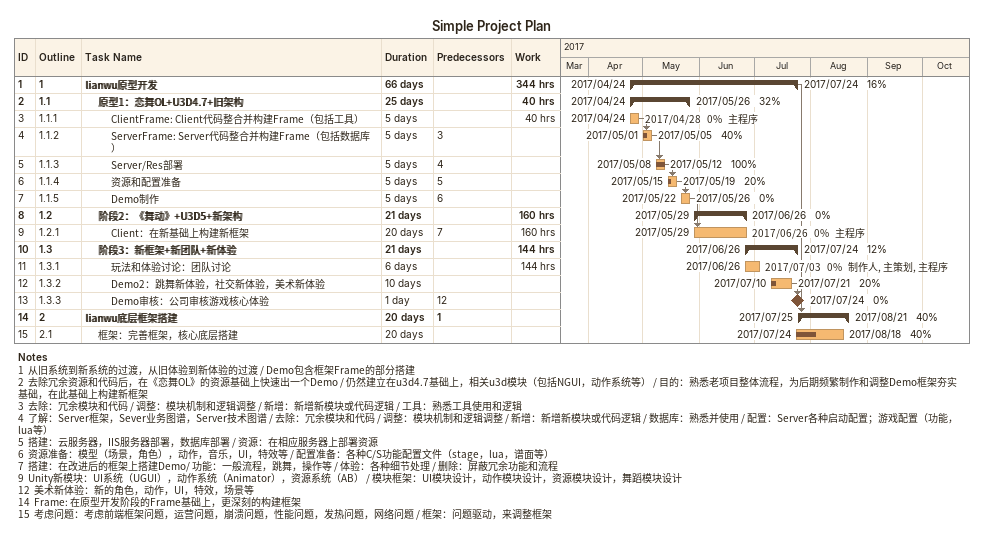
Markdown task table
Simple Project Plan

| ID | WBS | Task | Duration | Start | Finish | Predecessors | Resources | % complete | Work (h) |
|---|---|---|---|---|---|---|---|---|---|
| 1 | 1 | **lianwu原型开发** | 66d | 2017-04-24 | 2017-07-24 |  |  | 16 | 344 |
| 2 | 1.1 | **原型1：恋舞OL+U3D4.7+旧架构** | 25d | 2017-04-24 | 2017-05-26 |  |  | 32 | 40 |
| 3 | 1.1.1 | ClientFrame: Client代码整合并构建Frame（包括工具） | 5d | 2017-04-24 | 2017-04-28 |  | 主程序 | 0 | 40 |
| 4 | 1.1.2 | ServerFrame: Server代码整合并构建Frame（包括数据库） | 5d | 2017-05-01 | 2017-05-05 | 3 |  | 40 |  |
| 5 | 1.1.3 | Server/Res部署 | 5d | 2017-05-08 | 2017-05-12 | 4 |  | 100 |  |
| 6 | 1.1.4 | 资源和配置准备 | 5d | 2017-05-15 | 2017-05-19 | 5 |  | 20 |  |
| 7 | 1.1.5 | Demo制作 | 5d | 2017-05-22 | 2017-05-26 | 6 |  | 0 |  |
| 8 | 1.2 | **阶段2：《舞动》+U3D5+新架构** | 21d | 2017-05-29 | 2017-06-26 |  |  | 0 | 160 |
| 9 | 1.2.1 | Client：在新基础上构建新框架 | 20d | 2017-05-29 | 2017-06-26 | 7 | 主程序 | 0 | 160 |
| 10 | 1.3 | **阶段3：新框架+新团队+新体验** | 21d | 2017-06-26 | 2017-07-24 |  |  | 12 | 144 |
| 11 | 1.3.1 | 玩法和体验讨论：团队讨论 | 6d | 2017-06-26 | 2017-07-03 |  | 制作人, 主策划, 主程序 | 0 | 144 |
| 12 | 1.3.2 | Demo2：跳舞新体验，社交新体验，美术新体验 | 10d | 2017-07-10 | 2017-07-21 |  |  | 20 |  |
| 13 | 1.3.3 | Demo审核：公司审核游戏核心体验 | 1d | 2017-07-24 | 2017-07-24 | 12 |  | 0 |  |
| 14 | 2 | **lianwu底层框架搭建** | 20d | 2017-07-25 | 2017-08-21 | 1 |  | 40 |  |
| 15 | 2.1 | 框架：完善框架，核心底层搭建 | 20d | 2017-07-24 | 2017-08-18 |  |  | 40 |  |

Notes
- 1: 从旧系统到新系统的过渡，从旧体验到新体验的过渡 / Demo包含框架Frame的部分搭建
- 2: 去除冗余资源和代码后，在《恋舞OL》的资源基础上快速出一个Demo / 仍然建立在u3d4.7基础上，相关u3d模块（包括NGUI，动作系统等） / 目的：熟悉老项目整体流程，为后期频繁制作和调整Demo框架夯实基础，在此基础上构建新框架
- 3: 去除：冗余模块和代码 / 调整：模块机制和逻辑调整 / 新增：新增新模块或代码逻辑 / 工具：熟悉工具使用和逻辑
- 4: 了解：Server框架，Sever业务图谱，Server技术图谱 / 去除：冗余模块和代码 / 调整：模块机制和逻辑调整 / 新增：新增新模块或代码逻辑 / 数据库：熟悉并使用 / 配置：Server各种启动配置；游戏配置（功能，lua等）
- 5: 搭建：云服务器，IIS服务器部署，数据库部署 / 资源：在相应服务器上部署资源
- 6: 资源准备：模型（场景，角色），动作，音乐，UI，特效等 / 配置准备：各种C/S功能配置文件（stage，lua，谱面等）
- 7: 搭建：在改进后的框架上搭建Demo/ 功能：一般流程，跳舞，操作等 / 体验：各种细节处理 / 删除：屏蔽冗余功能和流程
- 9: Unity新模块：UI系统（UGUI），动作系统（Animator），资源系统（AB） / 模块框架：UI模块设计，动作模块设计，资源模块设计，舞蹈模块设计
- 12: 美术新体验：新的角色，动作，UI，特效，场景等
- 14: Frame: 在原型开发阶段的Frame基础上，更深刻的构建框架
- 15: 考虑问题：考虑前端框架问题，运营问题，崩溃问题，性能问题，发热问题，网络问题 / 框架：问题驱动，来调整框架
